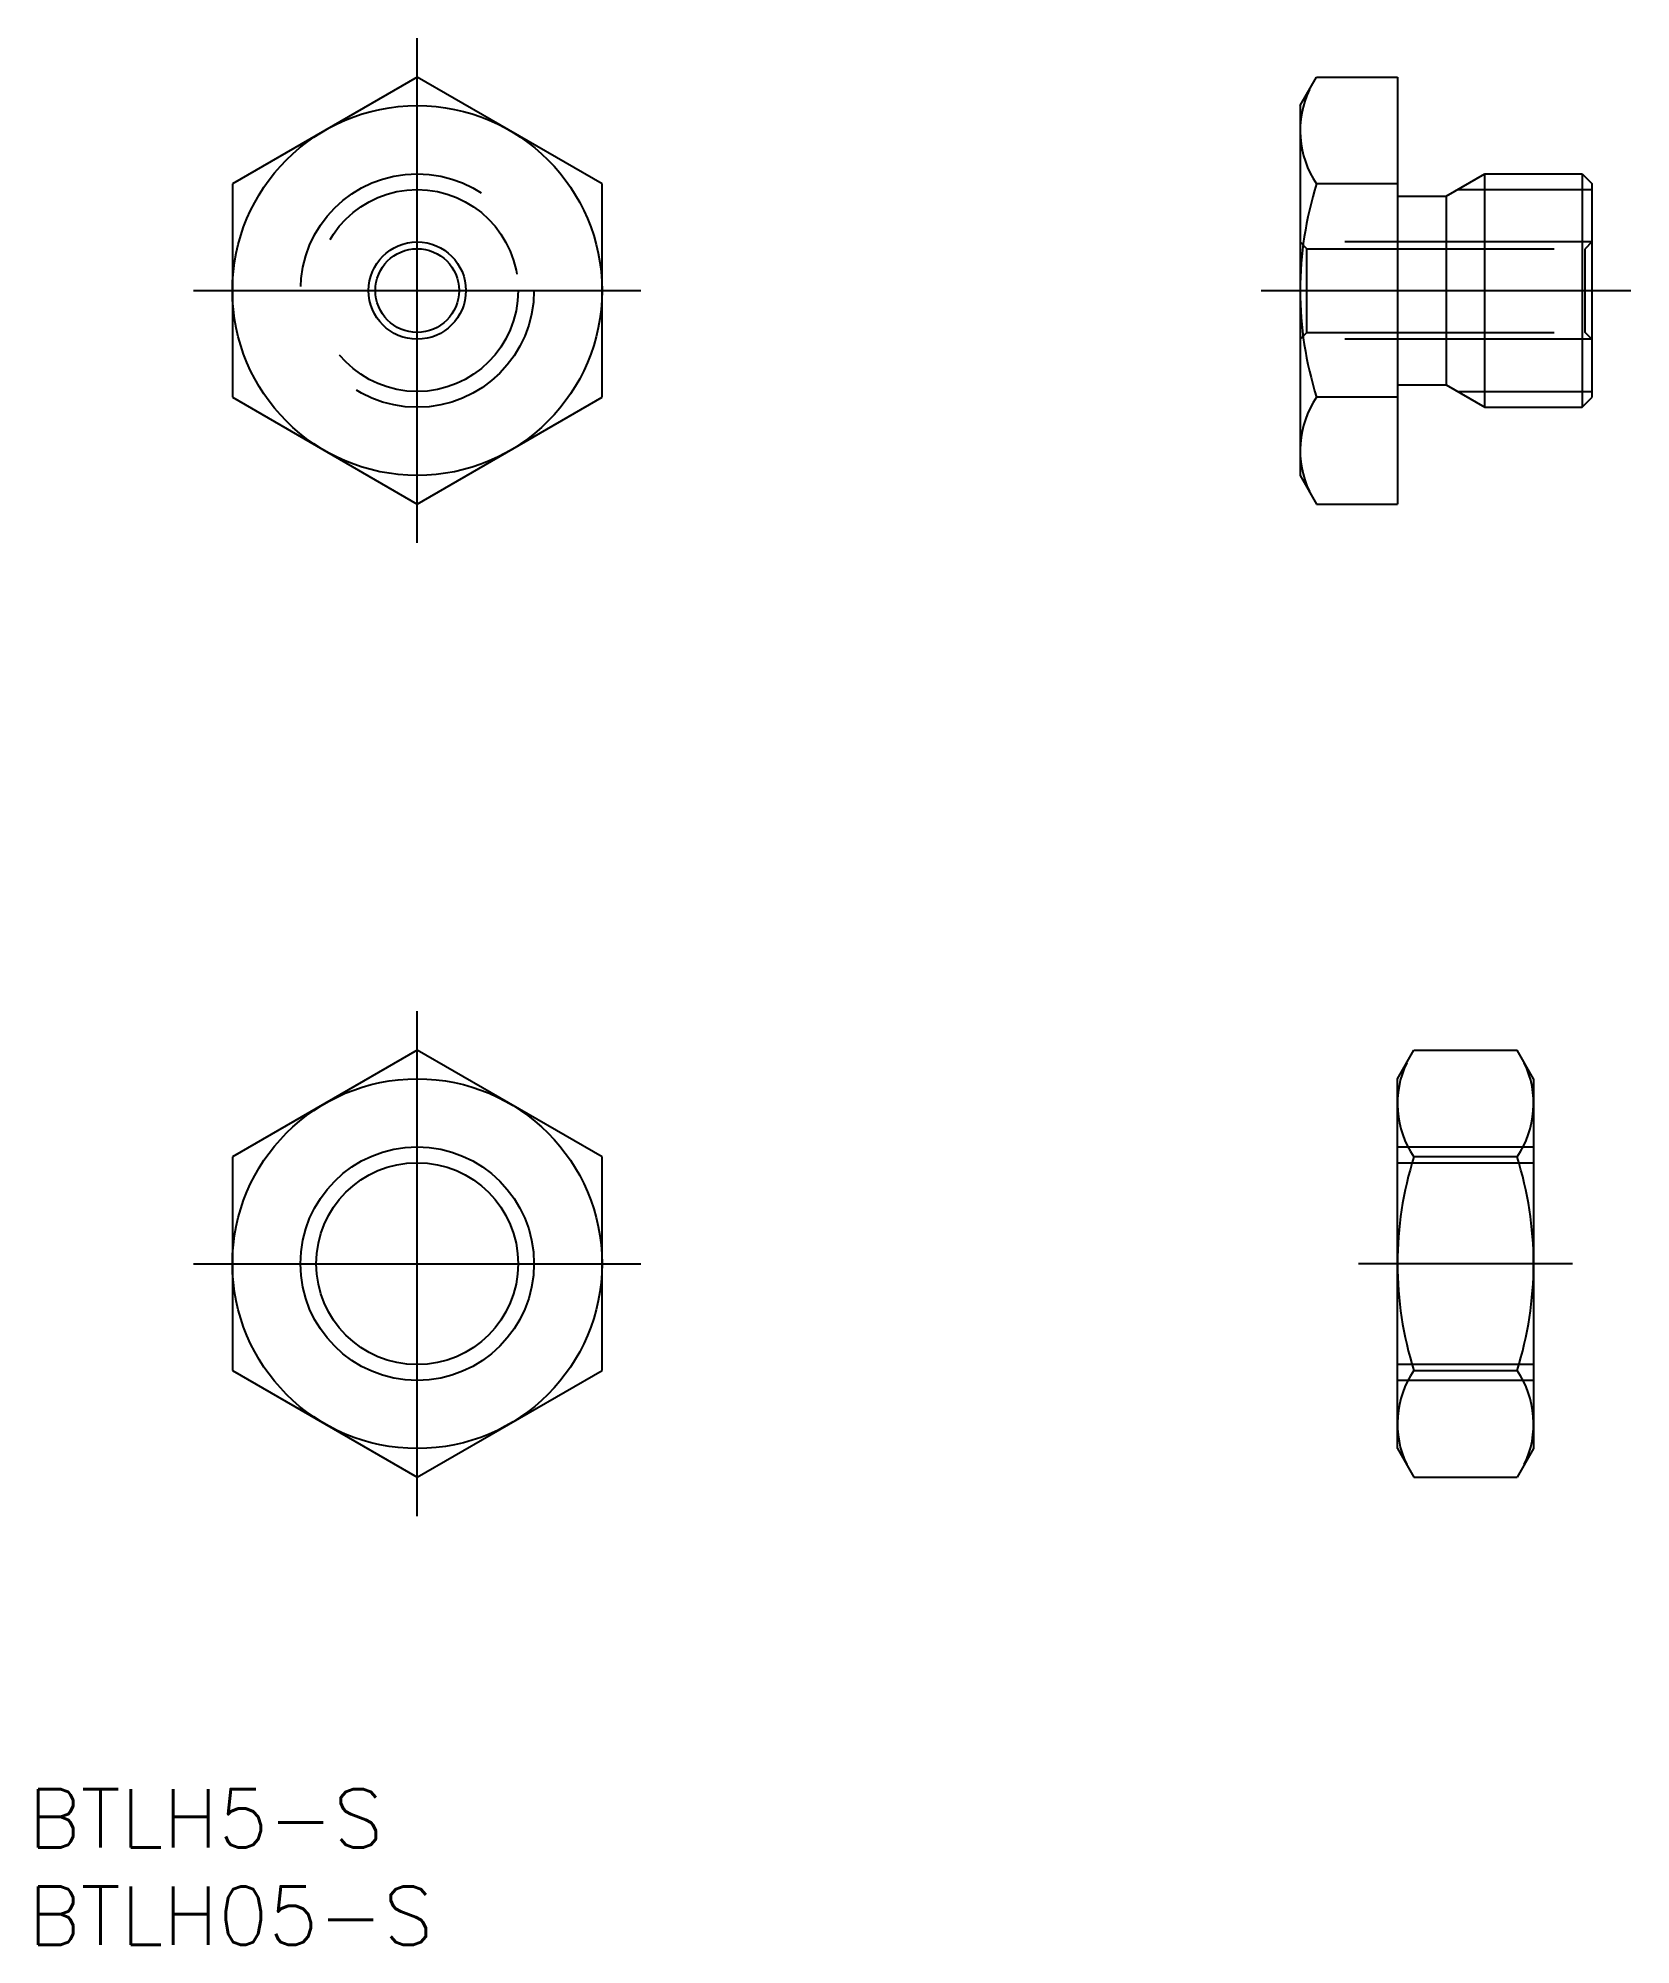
# Model space of a CAD drawing. Extents: x -19.5 to 62.4, y -85 to 13.
import ezdxf

# ---------------------------------------------------------------- set-up
doc = ezdxf.new("R2010")
doc.units = 0
doc.linetypes.add('CENTER', pattern=[50.8, 31.75, -6.35, 6.35, -6.35])
doc.linetypes.add('DASHED', pattern=[19.05, 12.7, -6.35])
doc.layers.get('0').update_dxf_attribs({"linetype": 'CONTINUOUS'})
doc.layers.add('CENTER', color=1, linetype='CENTER')
doc.styles.get("Standard").update_dxf_attribs({"font": 'txt.shx', "height": 3, "bigfont": 'bigfont.shx'})

msp = doc.modelspace()

# ---------------------------------------------------------------- linework, layer by layer
at = {"color": 7, "linetype": 'CONTINUOUS'}
for p, q in [((0, 10.97), (-9.5, 5.485)), ((9.5, 5.485), (0, 10.97)), ((45.383, 9.5), (46.231, 10.97)), ((46.231, 10.97), (50.383, 10.97)), ((50.383, 10.97), (50.383, -10.97)), ((45.383, 9.5), (45.383, -9.5)), ((52.883, 4.85), (54.874, 6)), ((54.874, 6), (59.883, 6)), ((54.874, -6), (54.874, 6)), ((59.883, 6), (60.383, 5.5)), ((59.883, 6), (59.883, -6)), ((-9.5, 5.485), (-9.5, -5.485)), ((9.5, -5.485), (9.5, 5.485)), ((45.383, 5.283), (45.383, 5.283)), ((50.383, 5.485), (46.231, 5.485)), ((60.383, 5.5), (60.383, -5.5)), ((60.383, 5), (60.383, -5)), ((50.383, 4.85), (52.883, 4.85)), ((52.883, 4.85), (52.883, -4.85)), ((45.382, 0), (45.383, 0)), ((60.383, 0), (60.383, 0)), ((50.383, -4.85), (52.883, -4.85)), ((52.883, -4.85), (54.874, -6)), ((-9.5, -5.485), (0, -10.97)), ((0, -10.97), (9.5, -5.485)), ((50.383, -5.485), (46.231, -5.485)), ((59.883, -6), (60.383, -5.5)), ((54.874, -6), (59.883, -6)), ((45.383, -9.5), (46.231, -10.97)), ((46.231, -10.97), (50.383, -10.97)), ((0, -39.03), (-9.5, -44.515)), ((9.5, -44.515), (0, -39.03)), ((50.383, -40.5), (51.231, -39.03)), ((51.231, -39.03), (56.534, -39.03)), ((57.383, -40.5), (56.534, -39.03)), ((50.383, -59.5), (50.383, -40.5)), ((57.383, -40.5), (57.383, -59.5)), ((-9.5, -44.515), (-9.5, -55.485)), ((9.5, -55.485), (9.5, -44.515)), ((56.534, -44.515), (51.231, -44.515)), ((-9.5, -55.485), (0, -60.97)), ((0, -60.97), (9.5, -55.485)), ((51.231, -55.485), (56.534, -55.485)), ((50.383, -59.5), (51.231, -60.97)), ((57.383, -59.5), (56.534, -60.97)), ((51.231, -60.97), (56.534, -60.97))]:
    msp.add_line(p, q, dxfattribs=at)
at = {"color": 3, "linetype": 'CONTINUOUS'}
for p, q in [((53.468, 5.188), (60.383, 5.188)), ((53.468, -5.188), (60.383, -5.188))]:
    msp.add_line(p, q, dxfattribs=at)
at = {"color": 3, "linetype": 'DASHED'}
for p, q in [((45.382, 2.5), (45.732, 2.15)), ((60.383, 2.5), (45.383, 2.5)), ((45.732, -2.15), (45.732, 2.15)), ((45.732, 2.15), (60.033, 2.15)), ((60.383, 2.5), (60.033, 2.15)), ((60.033, -2.15), (60.033, 2.15)), ((45.382, -2.5), (45.732, -2.15)), ((60.383, -2.5), (45.383, -2.5)), ((45.732, -2.15), (60.033, -2.15)), ((60.383, -2.5), (60.033, -2.15)), ((50.383, -44), (57.383, -44)), ((50.383, -44.812), (57.383, -44.812)), ((57.383, -55.188), (50.383, -55.188)), ((57.383, -56), (50.383, -56))]:
    msp.add_line(p, q, dxfattribs=at)
at = {"color": 7, "linetype": 'CONTINUOUS'}
for centre, radius in [((0, 0), 9.5), ((0, 0), 2.15), ((0, -50), 9.5), ((0, -50), 5.188)]:
    msp.add_circle(centre, radius, dxfattribs=at)
at = {"color": 3, "linetype": 'DASHED'}
for radius in [6, 5.188]:
    msp.add_circle((0, 0), radius, dxfattribs=at)
at = {"color": 3, "linetype": 'CONTINUOUS'}
for centre, radius in [((0, 0), 2.5), ((0, -50), 6)]:
    msp.add_circle(centre, radius, dxfattribs=at)
at = {"color": 7, "linetype": 'CONTINUOUS'}
for centre, radius, start, end in [((50.239, 8.227), 4.856, 154.38425, 214.38425), ((63.534, 0), 18.151, 162.41205, 197.58795), ((50.239, -8.227), 4.856, 145.61575, 205.61575), ((55.239, -41.773), 4.856, 154.38425, 214.38425), ((52.526, -41.773), 4.856, 325.61575, 25.61575), ((68.534, -50), 18.151, 162.41205, 197.58795), ((39.231, -50), 18.151, 342.41205, 17.58795), ((55.239, -58.227), 4.856, 145.61575, 205.61575), ((52.526, -58.227), 4.856, 334.38425, 34.38425)]:
    msp.add_arc(centre, radius, start, end, dxfattribs=at)
at = {"layer": 'CENTER', "color": 1, "linetype": 'CENTER'}
for p, q in [((0, -12.97), (0, 12.97)), ((-11.5, 0), (11.5, 0)), ((43.383, 0), (62.383, 0)), ((0, -62.97), (0, -37.03)), ((-11.5, -50), (11.5, -50)), ((59.383, -50), (48.383, -50))]:
    msp.add_line(p, q, dxfattribs=at)

# ---------------------------------------------------------------- texts
at = {"color": 7, "linetype": 'CONTINUOUS'}
for s, p in [('BTLH5-S', (-20, -80)), ('BTLH05-S', (-20, -85))]:
    msp.add_text(s, height=3, dxfattribs=at).set_placement(p)

doc.saveas('drawing.dxf')
